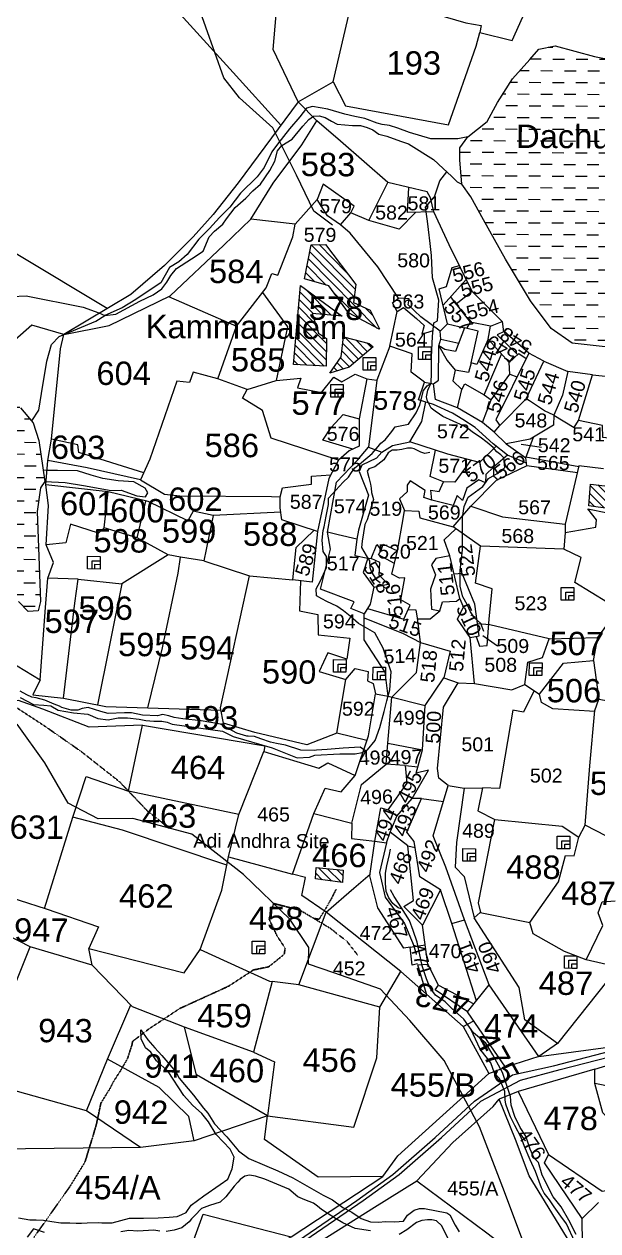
# Model space of a CAD drawing. Header units: inches. Extents: x 304037 to 460575, y 1453943 to 1639883.
# Drawn here: x 344183 to 345021, y 1589703 to 1591466 of the extents above; entities that cross this region are included whole.
import ezdxf

# ---------------------------------------------------------------- set-up
doc = ezdxf.new("R2010")
doc.units = ezdxf.units.IN
doc.header["$MEASUREMENT"] = 0
doc.linetypes.add('ACAD_ISO02W100', pattern=[15, 12, -3])
doc.linetypes.add('ACAD_ISO07W100', pattern=[3, 0, -3])
for name, color, linetype in [('CARTTRACK', 30, 'ACAD_ISO02W100'), ('NALA', 4, 'Continuous'), ('SQUAREWELL', 5, 'Continuous'), ('SURVEY_BND', 7, 'Continuous'), ('SURVEY_NO', 7, 'Continuous'), ('VILLAGE_AREA', 1, 'Continuous'), ('WATER_BODY', 4, 'Continuous')]:
    doc.layers.add(name, color=color, linetype=linetype)
doc.layers.add('FOOTPATH', color=150, linetype='ACAD_ISO07W100', lineweight=30)
doc.layers.add('ROAD', color=1, linetype='Continuous', lineweight=25)
doc.styles.get("Standard").update_dxf_attribs({"font": 'arial.ttf'})
doc.dimstyles.get("Standard").update_dxf_attribs({"dimtxt": 0.18, "dimasz": 0.18, "dimexe": 0.18, "dimexo": 0.0625, "dimgap": 0.09, "dimtad": 0, "dimtih": 1, "dimtoh": 1, "dimdec": 4, "dimzin": 0, "dimdsep": 46, "dimtxsty": 'Standard', "dimcen": 0.09, "dimadec": 0, "dimazin": 0, "dimtfac": 1, "dimtdec": 4, "dimtofl": 0, "dimtmove": 0, "dimatfit": 3, "dimfxl": 0, "dimtolj": 1, "dimtzin": 0, "dimarcsym": 0})
pattern_1 = [(0, (1710.635, -71.4958), (1.25, 1.25), [1.25, -1.25])]
pattern_2 = [(135, (1710.635, -71.4958), (-0.44194174, -0.44194174), [])]

# ---------------------------------------------------------------- blocks, each defined once
blk = doc.blocks.new('DACHURU')
at = {"layer": 'VILLAGE_AREA'}
h = blk.add_hatch(dxfattribs=at)
h.set_pattern_fill('ANSI31', color=256, scale=5, angle=90, style=0)
h.set_pattern_definition(pattern_2)
h.paths.add_polyline_path([(2139.5, 584.6), (2141.61, 581.75), (2144.92, 579.99), (2144.96, 580.03), (2143.93, 582.03), (2142.14, 582.84), (2142.38, 584.77), (2139.11, 589.03), (2137.6, 588.96), (2136.89, 585.34)])
h.paths.add_polyline_path([(2136.73, 580.29), (2143.83, 580.29), (2143.83, 584.12), (2136.73, 584.12)], flags=9)
h = blk.add_hatch(dxfattribs=at)
h.set_pattern_fill('ANSI31', color=256, scale=5, angle=90, style=0)
h.set_pattern_definition(pattern_2)
h.paths.add_polyline_path([(2139.25, 576.01), (2139.28, 578.96), (2138.44, 579.56), (2137.73, 581.64), (2140.94, 581.39), (2136.47, 584.63), (2135.76, 576.18)])
h.paths.add_polyline_path([(2140.87, 577.03), (2139.67, 575.27), (2141.72, 575.94), (2144.29, 578.12), (2143.86, 578.47), (2141.12, 579.17)])
h.paths.add_polyline_path([(2119.11, 577.29), (2141.49, 577.29), (2141.49, 582.32), (2119.11, 582.32)], flags=9)
h.paths.add_polyline_path([(2136.73, 580.28), (2143.54, 580.28), (2143.54, 584.1), (2136.73, 584.1)], flags=9)
h = blk.add_hatch(dxfattribs=at)
h.set_pattern_fill('ANSI31', color=256, scale=5, angle=90, style=0)
h.set_pattern_definition(pattern_2)
h.paths.add_polyline_path([(2180.59, 568.47), (2175.41, 568.96), (2174.33, 563.37), (2175.23, 562.53), (2179.61, 562.22), (2181.21, 565.87), (2179.86, 565.38)])
h.paths.add_polyline_path([(2172.5, 565.12), (2170.88, 565.12), (2170.74, 563.89), (2171.79, 564.16)])
h.paths.add_polyline_path([(2167.58, 563.58), (2167.43, 561.25), (2172.24, 560.6), (2172.29, 558.35), (2174.89, 555.14), (2174.06, 552.54), (2177.88, 552.07), (2176.42, 556.79), (2175.21, 557.16), (2175.16, 559.68), (2174.25, 560.04), (2174.34, 562.59), (2173.13, 562.95)])
h.paths.add_polyline_path([(2176.59, 559.15), (2176.42, 556.79), (2183.12, 555.83), (2183.31, 554.92), (2185.38, 554.66), (2184.66, 558.45), (2181.31, 558.41)])
h.paths.add_polyline_path([(2178.5, 553.83), (2179.08, 550.22), (2183.16, 549.94), (2183.01, 553.59)])
h.paths.add_polyline_path([(2189.13, 549.97), (2189.06, 553.39), (2184.26, 553.39), (2184.31, 549.9)])
h.paths.add_polyline_path([(2181.29, 555.37), (2180.12, 555.59), (2180.07, 553.75), (2181.44, 553.68)])
h.paths.add_polyline_path([(2179.64, 555.2), (2178.65, 555.28), (2178.63, 554.39), (2179.56, 554.38)])
h.paths.add_polyline_path([(2187.39, 555.36), (2187.43, 554.14), (2188.8, 554.03), (2188.71, 555.34)])
h.paths.add_polyline_path([(2189.81, 555.33), (2190.45, 555.34), (2193.83, 554.99), (2193.63, 559.48), (2192.46, 562.39), (2186.55, 562.96), (2185.97, 564.65), (2185.32, 565.18), (2185.22, 568.38), (2183.81, 568.78), (2183.14, 567.95), (2184.03, 566.26), (2184.14, 561.18), (2185.97, 556.73)])
h.paths.add_polyline_path([(2196.08, 555.46), (2195.67, 554.17), (2197.49, 553.74), (2197.6, 554.95)])
h.paths.add_polyline_path([(2197.6, 554.95), (2197.49, 553.74), (2199.12, 553.35), (2199.57, 554.29)], flags=16)
h.paths.add_polyline_path([(2195.14, 553.47), (2197.38, 552.76), (2197.41, 552.81), (2197.44, 553.17), (2194.96, 554.01), (2194.44, 553.18), (2194.85, 553.02)])
h.paths.add_polyline_path([(2195.14, 553.47), (2194.85, 553.02), (2197, 552.17), (2197.38, 552.76)])
h.paths.add_polyline_path([(2181.32, 556.46), (2185.41, 556.46), (2185.41, 558.74), (2181.32, 558.74)], flags=9)
h.paths.add_polyline_path([(2176.45, 559.39), (2188.17, 559.39), (2188.17, 561.7), (2176.45, 561.7)], flags=9)
h.paths.add_polyline_path([(2180.82, 565.76), (2184.91, 565.76), (2184.91, 568.04), (2180.82, 568.04)], flags=9)
h.paths.add_polyline_path([(2192.42, 559.43), (2196.5, 559.43), (2196.5, 561.71), (2192.42, 561.71)], flags=9)
h.paths.add_polyline_path([(2197.48, 555.04), (2203.29, 546.5), (2206.53, 548.71), (2200.72, 557.25)], flags=9)
h = blk.add_hatch(dxfattribs=at)
h.set_pattern_fill('ANSI31', color=256, scale=5, angle=90, style=0)
h.set_pattern_definition(pattern_2)
h.paths.add_polyline_path([(2141.36, 522.17), (2138.47, 522.45), (2138.4, 521.24), (2141.29, 520.87)])
at = {"layer": 'WATER_BODY'}
h = blk.add_hatch(dxfattribs=at)
h.set_pattern_fill('DASH', color=256, scale=10, style=0)
h.set_pattern_definition(pattern_1)
h.paths.add_polyline_path([(2161.08, 583.12), (2163.31, 580.18), (2165.56, 578.63), (2170.05, 578.13), (2176.77, 576.58), (2183.85, 575.69), (2187.95, 575.45), (2188.59, 575.83), (2188.77, 577.57), (2188.77, 578.87), (2189.16, 582.16), (2188.8, 585.69), (2187.92, 590.28), (2187.92, 592.01), (2187.77, 595.9), (2187.1, 602.39), (2186.64, 603.52), (2185.77, 605.24), (2184.29, 606.3), (2181.95, 606.71), (2178.15, 607.52), (2173.15, 608.36), (2169.79, 608.88), (2167.77, 609.27), (2163.58, 610.38), (2161.84, 610), (2160.85, 608.92), (2159.01, 606.82), (2157.45, 604.28), (2156.35, 602.26), (2154.28, 600.6), (2153.43, 599.44), (2153.43, 598.13), (2153.68, 595.55), (2154.64, 594.19), (2156.02, 591.75), (2158.36, 587.57)])
h.paths.add_polyline_path([(2158.79, 598.76), (2187.46, 598.76), (2187.46, 602.64), (2158.79, 602.64)], flags=24)
h = blk.add_hatch(dxfattribs=at)
h.set_pattern_fill('DASH', color=256, scale=10, style=0)
h.set_pattern_definition(pattern_1)
h.paths.add_polyline_path([(2098.47, 556.7), (2100.09, 554.92), (2101.83, 553.95), (2103.41, 553.41), (2105.22, 552.73), (2106.5, 550.71), (2107.54, 549.63), (2108.62, 549.73), (2108.87, 550.71), (2108.66, 555.53), (2108.44, 560.34), (2108.8, 562.85), (2109.27, 563.54), (2108.58, 567.93), (2107.99, 569.81), (2106.6, 571.41), (2104.64, 573.16), (2100.73, 573.18), (2095.16, 572.81), (2092.71, 572.77), (2089.33, 573.3), (2086.63, 574.61), (2084.43, 574.53), (2083.82, 573.69), (2082.25, 572.77), (2079.96, 571.2), (2076.92, 568.91), (2077.26, 567.63), (2078.6, 565.83), (2079.96, 564.25), (2081.72, 563.17), (2084.6, 562.47), (2087.37, 561.99), (2089.89, 561.37), (2092.15, 560.55), (2093.9, 559.68), (2095.99, 558.2)])
h.paths.add_polyline_path([(2082.75, 562.71), (2106.37, 562.71), (2106.37, 566.58), (2082.75, 566.58)], flags=25)
h.paths.add_polyline_path([(2085.79, 567.33), (2103.58, 567.33), (2103.58, 571.16), (2085.79, 571.16)], flags=24)
at = {"layer": 'CARTTRACK'}
for points in [[(2139.85, 591.08), (2137.87, 592.59), (2135.99, 596.42), (2133.43, 601.46), (2129.84, 604.65), (2128.15, 606.77), (2125.25, 614.87), (2122.24, 623), (2120.36, 631.69), (2119.56, 641.05), (2119.66, 649.42), (2121.49, 655.99), (2121.28, 661.57), (2121.28, 668.11), (2119.24, 674.55), (2119.21, 676.97), (2115.83, 678.65)], [(2057.98, 570.08), (2063.86, 569.49), (2070.43, 576.98), (2072.57, 579.29), (2073.81, 580.59), (2077.71, 581.69), (2081.24, 582.36), (2087.73, 582.67), (2096.15, 582.24), (2102.56, 583.15), (2107.15, 583.36), (2113.26, 582.2), (2114.95, 581.6), (2115.57, 581.31)], [(2160.77, 482.69), (2158.8, 487.92), (2156.09, 494.83), (2152.28, 501.9), (2148.59, 506.14), (2145.42, 509.48), (2140.44, 511.2), (2137.73, 512.12), (2137.73, 513.91), (2135.7, 516.92), (2130.72, 521.65), (2125.18, 525.94), (2118.84, 527.59), (2115.15, 527.53), (2111.95, 529.19), (2109.43, 533.49), (2106.42, 537.61)]]:
    blk.add_lwpolyline(points, dxfattribs=at)
at = {"layer": 'FOOTPATH', "ltscale": 0.0001}
for points in [[(2055.47, 458.58), (2057.36, 463.54), (2062.33, 469.76), (2067.26, 476.39), (2068.98, 478.72), (2072.77, 481.24), (2076.2, 483.45), (2079.72, 486), (2084.2, 489.9), (2087.64, 493.17), (2090.37, 496.18), (2091.36, 499.29), (2093.97, 503.39), (2096.1, 509.69), (2098.1, 518.21), (2100.44, 525.47), (2101.21, 530.41), (2103.73, 536.31), (2105.48, 539.93), (2109.44, 537.37), (2113.32, 534.69), (2117.41, 531.5), (2120.44, 528.37), (2122.73, 526.58)], [(2108.4, 482.6), (2112.32, 488.2), (2113.95, 490.88), (2114.31, 492.12), (2114.73, 493.48), (2115.15, 494.95), (2115.6, 497.15), (2116.56, 498.72), (2116.96, 499.5), (2117.67, 500.61), (2118.41, 501.9), (2118.87, 503.32), (2118.96, 503.77), (2120.68, 505.1), (2124, 507.32), (2129.19, 509.72), (2131.81, 511.46), (2133.47, 511.82), (2135.12, 513.16), (2135.21, 513.82), (2134.35, 515.09), (2133.47, 516.93), (2133.95, 518.58), (2133.95, 518.58), (2136.75, 517.89), (2138.27, 517.01), (2138.83, 516.93), (2138.83, 516.93), (2139.59, 518.17), (2140.15, 519.17), (2140.63, 520.13)], [(2142.95, 513.13), (2141.79, 514.61), (2140.71, 515.41), (2140.07, 515.93), (2138.27, 517.01)]]:
    blk.add_lwpolyline(points, dxfattribs=at)
at = {"layer": 'NALA'}
for points in [[(2154.28, 600.6), (2153.23, 600.37), (2151.61, 600.37), (2150.33, 600.37), (2148.05, 601.02), (2146.78, 601.49), (2145.91, 601.76), (2145.11, 601.86), (2144.6, 602.01), (2143.25, 602.49), (2142.2, 602.73), (2141.11, 602.96), (2139.31, 603.48), (2137.67, 603.75), (2137.03, 603.58), (2136.31, 602.63), (2135.22, 601.36), (2133.95, 599.73), (2133.33, 598.88), (2132.53, 597.22), (2131.77, 596.2), (2130, 594.44), (2128.88, 592.97), (2127.77, 591.83), (2126.72, 590.65), (2125.59, 589.53), (2124.34, 587.86), (2123.45, 587.09), (2122.48, 586.47), (2121.56, 584.83), (2120.29, 583.99), (2118.9, 583.05), (2117.41, 582.13), (2115.57, 581.31)], [(2107.82, 570.02), (2108.57, 571.16), (2108.85, 572.94), (2109.42, 576.4), (2109.88, 578.18), (2110.71, 579.03), (2114.62, 580.7), (2115.57, 581.31), (2116.76, 581.46), (2119.3, 582.85), (2120.73, 583.53), (2121.65, 584.19), (2122.17, 584.89), (2122.62, 585.63), (2123.23, 586.39), (2124.8, 587.42), (2126.07, 588.23), (2126.7, 589.76), (2127.25, 590.39), (2128.14, 591.15), (2128.52, 591.71), (2129.45, 592.94), (2130.57, 593.92), (2131.33, 594.73), (2132.14, 595.42), (2133.13, 596.9), (2133.66, 597.91), (2133.95, 598.99), (2134.42, 599.57), (2135.52, 600.26), (2136.62, 601.65), (2137.27, 602.38), (2137.78, 602.71), (2138.37, 602.78), (2139.01, 602.59), (2139.69, 602.19), (2140.32, 601.89), (2141.93, 601.74), (2142.8, 601.74), (2143.52, 601.55), (2144.11, 601.29), (2144.77, 600.85), (2145.64, 600.64), (2147.1, 600.11), (2147.94, 599.81), (2150.62, 598.15), (2151.67, 597.22), (2152.57, 596.39), (2153.16, 595.8), (2153.68, 595.55)], [(2106.75, 540.43), (2108.16, 539.71), (2109.29, 539.63), (2110.03, 539.56), (2110.8, 539.11), (2112.47, 538.83), (2113.99, 538.72), (2115.06, 538.23), (2116.15, 538.1), (2117.24, 538.32), (2118.22, 538.32), (2119.46, 538.19), (2120.18, 538.06), (2121.03, 538), (2121.9, 538), (2122.48, 537.89), (2122.99, 537.69), (2128.39, 536.95), (2129.53, 536.39), (2133.71, 535.21), (2136.39, 534.15), (2137.72, 534.23), (2138.29, 534.45), (2140.95, 534.6), (2142.58, 534.61), (2143.32, 534.78), (2143.91, 535.06), (2144.73, 536.04), (2145.21, 537.45), (2145.67, 539.15), (2145.95, 540.29), (2146.27, 541.49), (2146.39, 543.4), (2146.14, 544.15), (2145.51, 545.94), (2144.61, 547.54), (2142.88, 548.56), (2141.99, 549.33), (2141.26, 549.89), (2140.53, 550.39), (2139.46, 550.89), (2138.93, 551.15), (2138.37, 551.48), (2138.33, 552.22), (2138.73, 553.01), (2139.4, 554.52), (2139.4, 555.68), (2139.06, 556.21), (2138.93, 557.44), (2139.03, 558.47), (2139.16, 558.87), (2139.36, 560), (2139.6, 561.26), (2139.6, 561.92), (2141.16, 563.63), (2141.72, 564.16), (2142.02, 564.66), (2142.39, 565.16), (2143.09, 565.75), (2144.22, 566.72), (2144.88, 567.48), (2145.15, 567.81), (2145.61, 568.18), (2146.31, 569.07), (2146.67, 569.57), (2148.1, 569.88), (2148.93, 571.08), (2149.3, 571.94), (2149.67, 573.47), (2150.06, 573.97), (2150.5, 574.28), (2150.53, 575.37), (2150.53, 577.06), (2150.63, 579.25), (2150.76, 580.71), (2151.13, 580.93), (2151.26, 583.15), (2150.6, 585.51), (2150.47, 587.9), (2150.33, 589.19), (2150.13, 590.69), (2150.03, 591.56), (2149.8, 593.05), (2150.77, 594.18), (2151.3, 595.9), (2152.07, 596.86)], [(2156.26, 547.75), (2155.94, 548.62), (2155.27, 549.23), (2154.83, 549.87), (2154.46, 550.62), (2154.02, 551.47), (2153.7, 552.57), (2153.7, 554.26), (2153.93, 556.48), (2153.93, 557.67), (2153.93, 559.07), (2153.93, 559.94), (2154.11, 561.1), (2154.31, 561.62), (2154.51, 562.09), (2156.09, 563.25), (2156.7, 564.11), (2158.12, 564.95), (2158.41, 565.3), (2158.3, 566.31), (2157.98, 566.66), (2157.57, 566.98), (2157.16, 567.42), (2156.52, 567.94), (2155.77, 568.52), (2155.04, 568.99), (2154.46, 569.45), (2153.99, 569.74), (2151.78, 570.7), (2151.4, 570.96), (2150.94, 571.28), (2150.5, 571.6), (2150.5, 571.6), (2150.07, 572.44), (2150.01, 572.81), (2150.16, 573.5), (2150.3, 573.85), (2150.5, 574.28)], [(2150.41, 566.85), (2149.88, 566.76), (2149.43, 566.87), (2149.08, 567.07), (2148.72, 567.23), (2148.45, 567.31), (2148.01, 567.31), (2147.42, 567.16), (2146.92, 567.07), (2146.36, 567.07), (2145.95, 566.79), (2145.48, 566.03), (2144.52, 565.3), (2143.88, 565.06), (2143.72, 564.84), (2143.9, 564.16), (2144.06, 563.45), (2144.16, 563.02), (2144.17, 562.54), (2144.39, 561.79), (2143.74, 559.64), (2143.48, 559.12), (2143.21, 557.33), (2143.16, 556.67), (2143.64, 555.83), (2144, 555.25), (2144.06, 554.52), (2144.24, 554.02), (2144.75, 553.25), (2145.15, 552.95)], [(2109.27, 563.54), (2111.43, 563.46), (2113.4, 563.12), (2116.34, 562.62), (2117.44, 562.64), (2119.09, 562.06), (2120.01, 561.96), (2120.27, 562.38), (2119.99, 562.88), (2118.77, 563.54), (2117.11, 563.65), (2115.46, 563.89), (2114.22, 564.23), (2112.73, 564.69), (2110.59, 564.71), (2109.54, 564.71), (2109.08, 564.76)], [(2143.7, 534.96), (2143.1, 535.35), (2141.3, 535.2), (2139.59, 535.05), (2138.44, 534.99), (2138.21, 534.96), (2136.79, 534.98), (2135.15, 535.52), (2134.18, 535.68), (2133.53, 535.83), (2132.51, 536.17), (2131.83, 536.4), (2131.15, 536.46), (2131.01, 536.46), (2129.91, 536.77), (2129.06, 537.23), (2128.17, 537.72), (2126.11, 538.04), (2124.16, 538.25), (2123.21, 538.4), (2122.66, 538.57), (2121.97, 538.71), (2121.42, 538.57), (2119.83, 538.63), (2118.65, 538.87), (2118.04, 538.87), (2117.89, 538.87), (2116.17, 538.77), (2115.36, 538.99), (2114.68, 539.22), (2114.03, 539.41), (2113.37, 539.32), (2112.91, 539.14), (2112.2, 539.14), (2111.22, 539.42), (2110.94, 539.56), (2110.37, 539.75), (2109.38, 540.16), (2108.47, 540.43), (2107.98, 540.5), (2107.47, 540.72), (2106.74, 541.14)], [(2106.87, 484.86), (2108.07, 484.64), (2108.76, 484.64), (2109.54, 484.6), (2110.42, 484.49), (2111.39, 484.35), (2112.35, 484.33), (2113.03, 484.33), (2113.58, 484.33), (2114.21, 484.36), (2115.41, 484.38), (2115.77, 484.38), (2116.38, 484.38), (2116.87, 484.38), (2118.72, 484.89), (2120.23, 484.89), (2121.78, 484.93), (2122.97, 485), (2123.81, 485.09), (2124.32, 485.29), (2124.79, 485.51), (2125.32, 486.29), (2126.66, 487.29), (2128.41, 488.52), (2129.21, 489.09), (2129.66, 490.21), (2129.89, 491.45), (2129.46, 492.29), (2127.95, 493.86), (2127.13, 495.2), (2126.39, 496.1), (2125.39, 496.97), (2124.47, 498), (2122.78, 500.57), (2121.53, 501.69), (2120.9, 502.61), (2120.35, 503.09), (2119.88, 504.04), (2119.82, 504.99), (2120.6, 503.93), (2121.35, 503.08), (2122.08, 502.29), (2123.58, 500.55), (2123.97, 499.87), (2125.49, 498.06), (2126.57, 496.69), (2127.05, 496.13), (2127.74, 495), (2129.09, 493.64), (2130.33, 492.12), (2131.44, 491.31), (2133.11, 490.6), (2134.56, 490.01), (2136.15, 489.28), (2139.42, 487.44), (2140.42, 486.96), (2141.53, 486.14), (2142.5, 485.66), (2143.5, 484.97), (2144.48, 484.63), (2145.39, 484.6), (2146.07, 484.65), (2147.09, 484.63), (2148.01, 484.7), (2148.44, 485.35), (2149.14, 485.89), (2149.71, 486.06), (2150.27, 486.06), (2152.64, 485.62), (2152.95, 485.42), (2153.55, 484.32), (2153.96, 483.6)], [(2166.34, 482.6), (2165.45, 484.51), (2164.85, 485.35), (2164.12, 486.33), (2163.61, 487.07), (2163.04, 487.79), (2162.74, 488.35), (2162.1, 490.11), (2161.51, 491.33), (2160.92, 492.76), (2160.55, 493.71), (2159.87, 495.01), (2159.41, 495.92), (2159.12, 496.65), (2158.89, 497.28), (2158.82, 497.72), (2158.79, 498.61), (2158.2, 500.01), (2157.66, 500.59), (2157.28, 501.68), (2156.11, 503.14), (2155.1, 505.28)], [(2147.74, 518.03), (2147.27, 518.19), (2146.68, 518.66), (2146.28, 519.24), (2145.98, 519.93), (2145.9, 520.81), (2145.9, 521.87), (2146.05, 522.66), (2146.31, 523.88), (2146.41, 524.45)], [(2166.48, 483.38), (2165.7, 484.93), (2164.88, 486.34), (2164.01, 487.39), (2162.83, 489.69), (2162.43, 491.06), (2161.96, 491.53), (2161.5, 492.49), (2161.06, 493.85), (2160.43, 494.79), (2159.86, 495.95), (2159.46, 497.18), (2159.4, 498.08), (2158.53, 500.66), (2157.47, 502.52), (2156.73, 503.79), (2155.4, 504.86), (2154.37, 506.33), (2153.03, 507.49), (2152.33, 508.16), (2151.3, 508.89), (2150.73, 509.66), (2150.33, 510.62), (2149.87, 511.99), (2149.33, 514.53), (2148.9, 515.77), (2148.5, 516.83), (2147.63, 518.2), (2146.83, 519.39), (2146.43, 520.11)], [(2152.76, 482.91), (2152.12, 484.25), (2151.53, 484.78), (2151.03, 484.86), (2150.59, 484.86), (2149.97, 484.81), (2149.39, 484.58), (2148.39, 483.8), (2147.57, 483.27)], [(2144.49, 483.66), (2142.86, 483.91), (2141.55, 484.5), (2140.74, 484.97), (2139.85, 485.51), (2139.26, 485.93), (2138.8, 486.28), (2138.4, 486.6), (2137.46, 486.93), (2136.7, 487.24), (2135.73, 488.07), (2133.16, 489.11), (2132.16, 489.45), (2131.54, 489.55), (2131.04, 489.44), (2130.54, 489.08), (2130.29, 488.77), (2129.88, 488.35), (2129.02, 487.2), (2128.41, 486.65), (2127.27, 486.29), (2126.42, 485.96), (2125.71, 485.19), (2125.37, 484.84), (2125.09, 484.51), (2124.32, 483.86), (2123.5, 483.63), (2122.65, 483.47)], [(2121.97, 483.52), (2121.34, 483.61), (2119.63, 483.51), (2118.67, 483.56), (2117.81, 483.42)], [(2109.63, 483.3), (2108.47, 483.68), (2107.8, 482.79)]]:
    blk.add_lwpolyline(points, dxfattribs=at)
at = {"layer": 'ROAD'}
for points in [[(2136.22, 482.18), (2143.01, 486.9), (2146.86, 489.69), (2151.36, 493.66), (2155.53, 497.58), (2159.58, 500.42), (2163.97, 501.38), (2171.89, 503.49)], [(2136.9, 482.18), (2143.69, 486.9), (2147.54, 489.69), (2152.04, 493.66), (2156.21, 497.58), (2160.44, 499.83), (2164.68, 501), (2172.58, 503.09)]]:
    blk.add_lwpolyline(points, dxfattribs=at)
at = {"layer": 'SQUAREWELL'}
for points in [[(2149.12, 578.14), (2150.47, 578.14), (2150.47, 576.8), (2149.12, 576.8)], [(2149.61, 577.66), (2150.47, 577.66), (2150.47, 576.8), (2149.61, 576.8)], [(2143.22, 576.98), (2144.57, 576.98), (2144.57, 575.63), (2143.22, 575.63)], [(2143.72, 576.5), (2144.57, 576.5), (2144.57, 575.63), (2143.72, 575.63)], [(2149.92, 577.3), (2150.47, 577.3), (2150.47, 576.8), (2149.92, 576.8)], [(2144.03, 576.13), (2144.57, 576.13), (2144.57, 575.63), (2144.03, 575.63)], [(2139.77, 574.06), (2141.11, 574.06), (2141.11, 572.71), (2139.77, 572.71)], [(2140.26, 573.58), (2141.11, 573.58), (2141.11, 572.71), (2140.26, 572.71)], [(2140.57, 573.21), (2141.11, 573.21), (2141.11, 572.71), (2140.57, 572.71)], [(2113.86, 555.57), (2115.21, 555.57), (2115.21, 554.22), (2113.86, 554.22)], [(2114.35, 555.09), (2115.21, 555.09), (2115.21, 554.22), (2114.35, 554.22)], [(2114.66, 554.72), (2115.21, 554.72), (2115.21, 554.22), (2114.66, 554.22)], [(2164.53, 552.5), (2165.88, 552.5), (2165.88, 551.15), (2164.53, 551.15)], [(2165.02, 552.02), (2165.88, 552.02), (2165.88, 551.15), (2165.02, 551.15)], [(2165.33, 551.65), (2165.88, 551.65), (2165.88, 551.15), (2165.33, 551.15)], [(2140.21, 544.67), (2141.56, 544.67), (2141.56, 543.33), (2140.21, 543.33)], [(2140.71, 544.19), (2141.56, 544.19), (2141.56, 543.33), (2140.71, 543.33)], [(2161.16, 544.43), (2162.51, 544.43), (2162.51, 543.08), (2161.16, 543.08)], [(2141.02, 543.83), (2141.56, 543.83), (2141.56, 543.33), (2141.02, 543.33)], [(2144.45, 543.9), (2145.79, 543.9), (2145.79, 542.55), (2144.45, 542.55)], [(2144.94, 543.42), (2145.79, 543.42), (2145.79, 542.55), (2144.94, 542.55)], [(2145.25, 543.05), (2145.79, 543.05), (2145.79, 542.55), (2145.25, 542.55)], [(2161.65, 543.95), (2162.51, 543.95), (2162.51, 543.08), (2161.65, 543.08)], [(2161.96, 543.59), (2162.51, 543.59), (2162.51, 543.08), (2161.96, 543.08)], [(2164.24, 525.93), (2165.58, 525.93), (2165.58, 524.59), (2164.24, 524.59)], [(2164.73, 525.45), (2165.58, 525.45), (2165.58, 524.59), (2164.73, 524.59)], [(2165.04, 525.09), (2165.58, 525.09), (2165.58, 524.59), (2165.04, 524.59)], [(2154.15, 524.55), (2155.5, 524.55), (2155.5, 523.21), (2154.15, 523.21)], [(2154.64, 524.07), (2155.5, 524.07), (2155.5, 523.21), (2154.64, 523.21)], [(2154.95, 523.71), (2155.5, 523.71), (2155.5, 523.21), (2154.95, 523.21)], [(2131.69, 514.54), (2133.03, 514.54), (2133.03, 513.19), (2131.69, 513.19)], [(2132.18, 514.06), (2133.03, 514.06), (2133.03, 513.19), (2132.18, 513.19)], [(2132.49, 513.69), (2133.03, 513.69), (2133.03, 513.19), (2132.49, 513.19)], [(2165.07, 513.17), (2166.41, 513.17), (2166.41, 511.82), (2165.07, 511.82)], [(2165.56, 512.69), (2166.41, 512.69), (2166.41, 511.82), (2165.56, 511.82)], [(2165.87, 512.32), (2166.41, 512.32), (2166.41, 511.82), (2165.87, 511.82)]]:
    blk.add_lwpolyline(points, close=True, dxfattribs=at)
at = {"layer": 'SURVEY_BND'}
for points in [[(2115.83, 582.05), (2106.24, 587.74), (2098.73, 592.42), (2092.75, 597.08), (2086.85, 597.76), (2084.99, 600.69), (2082.89, 614.15), (2081.96, 619.5), (2082.3, 629.46), (2080.79, 638.02), (2080.39, 651.11), (2092.91, 644.66), (2099.99, 640.27), (2104.34, 636.7), (2109.82, 628.65), (2119.9, 617.44), (2129.15, 607.35), (2134.27, 601.74)], [(2136.11, 604.26), (2133.43, 609.83), (2134.34, 621.1), (2138.74, 645.69), (2147.22, 641.15), (2144.89, 624.83)], [(2158.97, 610.94), (2163.15, 620.38), (2156.59, 622.49), (2155.85, 621.21), (2144.89, 624.83), (2142.09, 616.21)], [(2139.85, 606.4), (2142.09, 616.21), (2153.99, 612.79), (2155.64, 612.51), (2155.51, 611.76)], [(2154.83, 584.07), (2152.36, 589.06), (2150.69, 592.56), (2150.31, 594.08), (2149.98, 594.71), (2145.75, 595.67), (2140.67, 600.06), (2138.12, 602.22), (2136.11, 604.26), (2139.85, 606.4), (2141.2, 603.85), (2152.21, 601.87), (2155.12, 610.3), (2155.51, 611.76), (2158.97, 610.94)], [(2136.11, 604.26), (2129.75, 595.56), (2127.09, 592.18), (2124.96, 589.75), (2121.92, 586.69), (2118.33, 583.57), (2111.21, 579.24), (2116.06, 580.23), (2122.55, 583.46), (2128.27, 588.88), (2131.12, 591.67)], [(2143.74, 591.61), (2141.8, 592.42), (2142.16, 593.15), (2138.85, 595.47), (2138.21, 593.82), (2135.88, 591.19), (2131.12, 591.67), (2133.5, 595.53), (2136.53, 599.66), (2138.12, 602.22)], [(2148.73, 592.5), (2146.99, 590.69), (2143.74, 591.61), (2145.75, 595.67)], [(2150.69, 592.56), (2147.89, 592.48), (2147.99, 595.16)], [(2140.71, 591.13), (2139.33, 592.09), (2138.21, 593.82)], [(2151.42, 579.84), (2149.36, 581.35), (2148.01, 582.61), (2148.09, 583.27), (2146.97, 583.33), (2144.75, 586.65), (2141.75, 590.24), (2140.71, 591.13), (2141.8, 592.42)], [(2122.37, 583.37), (2129.66, 580.26), (2132.81, 584.34), (2133.41, 585.89), (2134.04, 585.72), (2135.64, 589.81), (2135.88, 591.19)], [(2152.22, 580.63), (2151.29, 584.36), (2152.09, 584.61), (2152.69, 586.64), (2153.45, 586.87)], [(2151.74, 582.59), (2154.19, 585.37)], [(2111.21, 579.24), (2107.77, 580.23), (2105.09, 577.84), (2095.59, 579.51), (2093.36, 573.99), (2086.79, 575.14), (2084.32, 584.51), (2078.59, 577.69)], [(2132.43, 583.84), (2135.11, 580.21), (2133.92, 574.45), (2136.57, 574.72), (2136.21, 573.69), (2138.77, 573.2), (2140.08, 574.85), (2140.96, 574.36), (2142.36, 575.18), (2143.61, 574.69), (2144.68, 574.57)], [(2146.81, 581.89), (2146.31, 582.84), (2146.97, 583.33)], [(2153.12, 582.73), (2152.55, 583.51)], [(2158.04, 580.91), (2154.83, 584.07), (2153.12, 582.73), (2154.63, 580.82)], [(2149.78, 574.38), (2148.34, 575.44), (2148.45, 577.39), (2146.06, 578.19), (2146.81, 581.89), (2147.49, 582.33), (2148.89, 581.18), (2149.71, 580.42), (2149.48, 579.48), (2150.69, 579.88)], [(2130.82, 573.49), (2127.7, 574.59), (2129.66, 580.26)], [(2151.5, 578.96), (2151.42, 579.84), (2152.22, 580.63), (2154.03, 580.18)], [(2156.58, 579.01), (2156.81, 580.38), (2154.63, 580.82), (2154.26, 580.13)], [(2156.81, 580.38), (2158.04, 580.91), (2158.19, 579.8)], [(2119.82, 564.53), (2112.89, 566.64), (2112.77, 567.49), (2109.96, 568.08), (2110.84, 577.72), (2111.21, 579.24)], [(2154.78, 576.46), (2155.5, 579.84), (2154.03, 580.18), (2153.09, 577.65), (2151.95, 577.87), (2151.3, 578.24)], [(2151.3, 578.24), (2151.5, 578.96), (2153.43, 578.57)], [(2158.82, 576.5), (2156.58, 579.01), (2155.38, 576.29), (2154.78, 576.46), (2154.48, 575.44), (2153.05, 575.65), (2152.8, 574.54), (2153.8, 573.62), (2154.1, 574.22), (2156.19, 573.06), (2156.92, 572.51)], [(2160.91, 577.52), (2158.27, 579.84), (2157.52, 579.46), (2159.72, 577.37)], [(2146.06, 578.19), (2144.68, 574.57), (2143.85, 567.38), (2145.28, 566.85), (2146.42, 567.6), (2148.26, 568)], [(2153.33, 571.65), (2150.96, 572.52), (2150.75, 574.21), (2151.27, 574.59), (2151.3, 578.24), (2152.21, 576.68), (2153.05, 575.65)], [(2156.19, 573.06), (2158, 577.42)], [(2162.52, 576.67), (2160.91, 577.52), (2157.44, 570.39), (2157.87, 569.79), (2160.65, 572.63)], [(2158.9, 575.26), (2158.82, 576.5), (2159.84, 577.49), (2160.63, 576.95)], [(2163.65, 570.9), (2162.65, 571.37), (2161.01, 572.42), (2160.65, 572.63), (2162.52, 576.67), (2165.12, 575.58)], [(2127.7, 574.59), (2125.06, 575.31), (2124.68, 574.21), (2123.31, 574.32), (2120.47, 565.98), (2119.47, 563.76), (2122.04, 562.26), (2123.69, 562.09), (2133.48, 562.05), (2134.44, 562.02), (2134.68, 563.01), (2137.76, 563.42), (2137.76, 564.27), (2139.81, 564.42)], [(2157.27, 569.08), (2156.01, 570.08), (2156.92, 572.51), (2158.9, 575.26), (2159.67, 574.98)], [(2167.75, 575.23), (2165.12, 575.58), (2164.56, 573.05), (2163.65, 570.9), (2165.8, 569.62), (2166.29, 570.36)], [(2178.63, 569.79), (2174.72, 570.06), (2174.26, 568.6), (2173.54, 568.66), (2173.35, 569.54), (2169.87, 568.45), (2168.87, 568.54), (2168.84, 569.84), (2166.29, 570.36), (2167.75, 575.23), (2170.81, 574.93), (2175.17, 575.15)], [(2140.63, 565.98), (2133.42, 568.29), (2132.5, 571.26), (2130.34, 572.56), (2130.82, 573.49), (2133.92, 574.45)], [(2143.61, 574.69), (2142.83, 570.43), (2142.83, 567.48), (2141.78, 566.99), (2140.63, 565.98), (2139.6, 564.01), (2138.44, 558.35), (2137.9, 552.93)], [(2158.69, 566.6), (2157.17, 567.8), (2155.22, 569.56), (2153.92, 570.39), (2152.81, 571.07), (2150.78, 572), (2149.14, 572.49), (2149.78, 574.38), (2150.75, 574.21)], [(2156.01, 570.08), (2153.33, 571.65), (2153.8, 573.62)], [(2157.47, 567.56), (2155.72, 565.82), (2152.33, 566.67), (2148.26, 568), (2149.53, 570.16), (2149.93, 572.25)], [(2142.16, 567.17), (2138.97, 568.12), (2139.82, 569.48), (2141.12, 570.85), (2142.83, 570.43)], [(2163.65, 570.9), (2163.59, 569.84), (2161.12, 568.33), (2158.57, 567.84), (2157.27, 569.08), (2157.87, 569.79)], [(2119.47, 563.76), (2113.78, 565.01), (2109.55, 565.77), (2109.96, 568.08)], [(2136.65, 553.08), (2136.56, 549.86), (2138.52, 549.49), (2138.55, 547.3), (2141.94, 546.99), (2141.63, 544.74), (2139.61, 545.39), (2138.69, 543.38), (2141.53, 542.56), (2142.53, 543.72), (2143.93, 543.41), (2143.86, 542.42), (2144.48, 542.15), (2144.72, 541.05), (2146.08, 540.79), (2145.74, 543.37), (2143.5, 546.82), (2143.47, 549.59), (2142.05, 550.16), (2142.38, 550.86), (2138.77, 552.2), (2139.85, 556.47), (2139.52, 558.27), (2140.45, 563.64), (2142.67, 566), (2143.85, 567.38)], [(2158.57, 567.84), (2160.65, 566.34), (2161.48, 568.55)], [(2168.99, 565.2), (2166.35, 565.51), (2164.92, 559.26), (2164.92, 558.38), (2168.17, 558.96), (2168.26, 559.75), (2167.32, 560.93), (2171.53, 560.08)], [(2145.28, 566.85), (2144.71, 566.21), (2143.12, 565.47), (2142.87, 564.77), (2143.88, 562.27), (2142.82, 558.51), (2142.64, 557.54), (2140.63, 557.99), (2139.52, 558.27)], [(2154.79, 566.05), (2153.1, 563.7), (2151.86, 563.74), (2150.44, 564.28), (2150.99, 567.11)], [(2160.74, 565.76), (2158.69, 566.6), (2157.22, 565.31), (2157.22, 564.41), (2157.71, 563.98)], [(2166.18, 564.77), (2160.78, 565.49), (2160.65, 566.34)], [(2160.68, 566.43), (2166.34, 565.45)], [(2127.28, 559.99), (2125.14, 560.44), (2124.55, 559.41), (2120.31, 561.45), (2116.05, 562.47), (2109.36, 563.18), (2109.55, 565.77)], [(2157.22, 565.31), (2156.41, 564.55), (2156.38, 563.66), (2155.65, 563.97), (2154.39, 563.06), (2153.91, 561.75), (2153.34, 562.29), (2152.92, 561.21), (2150.65, 561.75), (2150.51, 562.84), (2151.43, 562.69), (2151.86, 563.74)], [(2160.78, 565.49), (2157.51, 563.89), (2154.81, 561.13), (2158.21, 560.02), (2164.92, 559.26)], [(2150.65, 561.75), (2149.8, 562.03), (2149.92, 562.78), (2148.3, 563.8), (2148, 563.37), (2147.98, 562.63), (2147.18, 561.89), (2147.72, 560.66), (2149.24, 560.58), (2149.36, 559.88), (2152.93, 558.94)], [(2115.63, 558.64), (2115.04, 558.04), (2112.02, 559.01), (2111.54, 557.01), (2109.42, 556.78), (2109.67, 560.98), (2109.36, 563.18)], [(2119.15, 557.58), (2115.63, 558.64), (2116.05, 562.47)], [(2126.29, 555.17), (2123.79, 555.53), (2122.49, 555.76), (2119.15, 557.58), (2120.05, 561.51)], [(2138.44, 558.35), (2134.61, 559.58), (2134.44, 560.85), (2134.44, 562.02)], [(2164.92, 558.38), (2164.78, 556.62), (2155.87, 556.86), (2152.93, 558.94), (2154.81, 561.13)], [(2134.5, 560.41), (2127.28, 559.99), (2126.29, 555.17), (2131.19, 553.56), (2135.81, 553.19), (2136.15, 556.64), (2138.05, 558.47)], [(2144.5, 552.42), (2146.02, 552.77), (2145.04, 553.73), (2145.11, 555.09), (2144.18, 555.48), (2144.77, 557.01), (2145.24, 556.4), (2145.46, 557.02), (2147.01, 556.32), (2147.57, 559.74), (2147.72, 560.66)], [(2149.2, 549.06), (2150.54, 549.08), (2151.54, 549.94), (2151.83, 550.91), (2153.32, 550.99), (2153.69, 551.27), (2152.6, 555.82), (2151.99, 557.54), (2153.21, 558.73)], [(2142.64, 557.54), (2142.44, 555.82), (2143.84, 555.52), (2143.35, 554), (2144.5, 552.42), (2144.11, 550.61), (2143.47, 549.59)], [(2112.86, 553.14), (2109.64, 553.21), (2110.22, 554.89), (2109.42, 556.78)], [(2122.49, 555.76), (2117.54, 552.65), (2115.01, 539.71)], [(2143.82, 550.15), (2147.72, 549.03), (2148.38, 550.55), (2147.39, 551.11), (2147.78, 553.45), (2147.21, 553.41), (2146.4, 553.84), (2147.01, 556.32)], [(2146.68, 554.98), (2144.97, 555.89), (2145.24, 556.4)], [(2152.6, 555.82), (2151.11, 555.53), (2150.64, 554.84), (2151.07, 553.8), (2150.54, 552.24), (2150.68, 550.13), (2151.54, 549.94)], [(2155.46, 547.23), (2155.8, 546.19), (2156.62, 546.25), (2156.84, 549.07), (2157.14, 552.32), (2155.34, 552.92), (2155.87, 556.86)], [(2163.25, 547.02), (2168.45, 547.19), (2169.41, 548.52), (2169.48, 550.93), (2165.97, 553.05), (2166.63, 555.73), (2164.78, 556.62)], [(2120.39, 539.41), (2121.93, 545.82), (2123.58, 553.82), (2123.79, 555.53)], [(2143.84, 555.52), (2144.18, 555.48)], [(2108.87, 542.35), (2109.4, 550.07), (2109.64, 553.21)], [(2111.37, 540.41), (2112.54, 550.57), (2112.86, 553.14), (2117.54, 552.65)], [(2140.63, 536.83), (2137.42, 535.55), (2131.86, 536.83), (2128.51, 537.83), (2128.18, 539.47), (2131.19, 553.56)], [(2137.9, 552.93), (2135.81, 553.19)], [(2154.8, 547.11), (2155.76, 547.28), (2155.29, 550.68), (2153.92, 553.94), (2153.07, 553.87)], [(2149.49, 546.55), (2152.67, 545.64), (2152.01, 542.8), (2153.55, 542.27), (2155.29, 542.19), (2154.8, 547.11), (2153.46, 549.08), (2154.08, 550.39), (2153.69, 551.27)], [(2143.48, 549.16), (2147.65, 547.49), (2149.49, 546.55), (2149.19, 549.18), (2149.02, 550), (2148.15, 550.03)], [(2155.29, 542.19), (2159.29, 541.56), (2160.68, 542.11), (2160.98, 544.52), (2162.55, 545.01), (2163.25, 547.02), (2156.92, 548.46), (2155.58, 548.57)], [(2160.68, 542.11), (2162.26, 541.11), (2164.82, 544.43), (2168, 544.71), (2168.45, 547.19)], [(2146.49, 540.69), (2149.09, 543.34), (2149.49, 546.55)], [(2119.83, 537.55), (2114.15, 537.3), (2109.17, 539.2), (2106.57, 540.13), (2104.84, 540.09), (2104.76, 544.82), (2108.87, 542.35), (2108.1, 540.73), (2111.37, 540.41), (2115.89, 539.54), (2128.24, 539.19)], [(2168, 544.71), (2168.62, 540.61), (2171.26, 540.16), (2172.91, 539.06), (2178.09, 538.05)], [(2143.84, 536.05), (2140.63, 536.83), (2141.53, 542.56)], [(2146.08, 540.79), (2150.05, 539.83), (2152.01, 542.8)], [(2152.56, 531.27), (2151.55, 532.05), (2151.39, 533.08), (2152, 539.65), (2153.55, 542.27)], [(2138.19, 528.23), (2139.41, 530.94), (2141.12, 530.55), (2142.6, 532.29), (2144.01, 536.56), (2144.72, 541.05)], [(2146.08, 535.79), (2146.49, 540.69)], [(2161.67, 541.48), (2160.54, 539.15), (2159.43, 539.38), (2158.03, 530.98), (2156.22, 531.07), (2155.74, 528.59), (2157.55, 527.67), (2164.74, 527.01), (2166.55, 525.84), (2167.23, 527.14)], [(2168.19, 539.27), (2163.68, 539.53), (2162.49, 540.19), (2162.26, 541.11)], [(2172.79, 539.14), (2171.86, 535.91), (2173.9, 535.31), (2174.13, 533.49), (2173.74, 527.78), (2172.08, 525.3), (2172.52, 523.88), (2171.86, 523.39), (2170.04, 523.99), (2169.51, 525.96), (2167.23, 527.14), (2167.69, 533.48), (2168.2, 539.39), (2168.62, 540.61)], [(2149.7, 529.87), (2148.72, 529.88), (2150.43, 532.91), (2149.11, 532.6), (2149.78, 535.07), (2150.05, 539.83)], [(2130.19, 528.07), (2118.37, 530.5), (2119.83, 537.55), (2132.92, 535.43), (2132.81, 534.83)], [(2147.85, 533.39), (2145.92, 533.52), (2146.08, 535.79), (2149.78, 535.07)], [(2129.11, 523.54), (2130.19, 528.07), (2132.81, 534.83), (2138.72, 533.06), (2139.68, 533.63), (2142.6, 532.29)], [(2142.28, 527.22), (2143.28, 531.33), (2145.92, 533.52)], [(2147.07, 527.97), (2146.13, 528.64), (2148.16, 531.53), (2147.99, 533.39), (2149.29, 533.27)], [(2128.92, 522.65), (2117.76, 526.33), (2112.45, 527.7), (2113.85, 532.03), (2118.37, 530.5)], [(2162.39, 502.4), (2157.05, 510.02), (2154.36, 516.93), (2152.33, 522.55), (2150.96, 525.91), (2152.56, 531.27), (2154.25, 531.02), (2153.47, 525.2), (2153.34, 522.55), (2154.3, 521.57), (2155.4, 517.16)], [(2154.25, 531.02), (2156.22, 531.07)], [(2144.74, 525.3), (2145.35, 528.88), (2146.13, 528.64)], [(2148.26, 524.83), (2146.37, 526.25), (2147.07, 527.97), (2148.72, 529.88)], [(2153, 516.55), (2151.77, 520.15), (2149.56, 521.51), (2148.95, 525.3), (2148.14, 526.28), (2149.7, 529.87), (2152.05, 529.56)], [(2109.45, 517.93), (2112.45, 527.7)], [(2139.58, 517.68), (2136.96, 519.44), (2137.36, 521.39), (2135.97, 521.73), (2138.19, 528.23), (2142.28, 527.22), (2142.23, 525.58), (2144.74, 525.3)], [(2156.12, 517.73), (2155.85, 518.75), (2157.55, 527.67)], [(2145.97, 525.11), (2146.37, 526.25)], [(2148.56, 513.98), (2147.91, 513.89), (2145.11, 518.19), (2144.24, 521.6), (2144.74, 525.3), (2145.97, 525.11), (2145.25, 521.96), (2145.86, 519.32), (2147.95, 516.53), (2148.99, 514.05)], [(2151.77, 520.15), (2149.89, 516.34), (2147.88, 518.33), (2148.9, 518.98), (2148.26, 524.83), (2149.05, 524.65)], [(2167.39, 512.74), (2165.06, 513.63), (2161.71, 515.48), (2161.37, 516.68), (2164.38, 521.05), (2165.12, 523.88), (2166.05, 523.85), (2166.55, 525.84)], [(2126.11, 513.64), (2128.41, 519.97), (2128.92, 522.65), (2129.11, 523.54), (2135.97, 521.73)], [(2147.6, 511.4), (2139.58, 517.68), (2142.53, 520.28), (2144.26, 521.77)], [(2119.85, 492.45), (2104.46, 492.19), (2090.71, 491.72), (2092.24, 501.31), (2096.5, 514.98), (2097.92, 520.3)], [(2114.6, 511.88), (2107.94, 513.8), (2102.98, 516.32), (2103.83, 519.69), (2109.64, 517.87), (2115.26, 515.99), (2114.23, 513.66)], [(2173.93, 517.91), (2170.81, 511.96), (2167.39, 512.74), (2169.15, 516.43), (2168.66, 517.78), (2169.09, 518.95), (2170.45, 519.05)], [(2145.38, 507.58), (2136.7, 509.9), (2139.58, 517.68)], [(2170.81, 511.96), (2164.39, 503.77), (2160.88, 506.31), (2160.26, 509.75), (2155.4, 517.16), (2156.05, 517.74), (2161.37, 516.68)], [(2151.64, 509.95), (2150.46, 512.18), (2149.89, 516.34)], [(2155.68, 508.3), (2153, 516.55), (2154.36, 516.93)], [(2114.07, 496.33), (2103.71, 499.16), (2105.04, 503.04), (2106.56, 510.26), (2107.94, 513.8)], [(2131.87, 502.68), (2124.51, 505.31), (2118.94, 507.47), (2114.6, 511.88), (2114.23, 513.66), (2124.44, 511.13), (2126.11, 513.64), (2133.56, 510.27), (2133.84, 510.25)], [(2149.36, 512.2), (2148.8, 512.07), (2148.56, 513.98), (2150.18, 514.24)], [(2150.33, 509.01), (2149.42, 512.11), (2150.46, 512.18)], [(2145.79, 489.47), (2138.88, 489.37), (2133.11, 493.35), (2133.41, 495.89), (2142.65, 494.74), (2145.07, 502.14), (2145.38, 507.58), (2147.6, 511.4), (2154.3, 505.54), (2157.06, 500.55)], [(2164.39, 503.77), (2162.39, 502.4), (2169.8, 503.42), (2173.05, 510.63)], [(2136.7, 509.9), (2133.84, 510.25), (2131.87, 502.68), (2134.15, 501.65), (2133.41, 495.89)], [(2154.75, 507.12), (2151.27, 509.43), (2151.64, 509.95), (2155.41, 507.96)], [(2162.39, 502.4), (2158.85, 501.22), (2154.75, 507.12), (2157.05, 510.02)], [(2133.41, 495.89), (2125.58, 493.16), (2125, 495.77), (2121.81, 498.84), (2116.28, 501.84), (2118.73, 507.68)], [(2154.3, 505.54), (2155.41, 506.17)], [(2133.41, 495.89), (2125.79, 500.23), (2124.51, 505.31)], [(2182.6, 500.62), (2180.68, 497.1), (2168.38, 499.54), (2168.38, 501.07), (2178.35, 504.14), (2182.99, 505.38)], [(2125.58, 493.16), (2119.85, 492.45), (2114.07, 496.33), (2116.28, 501.84)], [(2136.01, 482.96), (2145.79, 489.47), (2147.36, 491.7), (2154.75, 498.43), (2157.06, 500.55), (2158.85, 501.22)], [(2168.38, 501.07), (2160.2, 498.63), (2163.49, 491.93), (2169.22, 488.02), (2171.85, 488.49), (2172.16, 493.32), (2169.26, 496.41), (2168.38, 499.54)], [(2149.41, 489.03), (2153.23, 493.13), (2157.53, 497.03), (2158.17, 497.79)], [(2160.2, 498.63), (2158.17, 497.79)], [(2166.25, 481.86), (2162.78, 487.43), (2161.43, 489.63), (2159.94, 493.5), (2158.17, 497.79)], [(2168.85, 486.81), (2167.13, 485.09), (2163.06, 491.01), (2163.49, 491.93)], [(2157.27, 472.61), (2149.43, 477.09), (2144.09, 479.99), (2138.18, 481.92), (2144.91, 486.18), (2149.41, 489.03), (2156.93, 483.52), (2160.44, 480.86), (2165.43, 476.99)], [(2123.78, 477.49), (2126.58, 485.36), (2136.01, 482.96), (2126.63, 476.59)], [(2165.43, 476.99), (2166.25, 481.86), (2167.17, 482.35), (2167.13, 485.09)]]:
    blk.add_lwpolyline(points, dxfattribs=at)
at = {"layer": 'VILLAGE_AREA'}
for points in [[(2144.92, 579.99), (2141.61, 581.75), (2139.5, 584.6), (2136.89, 585.34), (2137.6, 588.96), (2139.11, 589.03), (2142.38, 584.77), (2142.14, 582.84), (2143.93, 582.03), (2144.96, 580.03)], [(2139.28, 578.96), (2139.25, 576.01), (2135.76, 576.18), (2136.47, 584.63), (2140.94, 581.39), (2137.73, 581.64), (2138.44, 579.56)], [(2144.29, 578.12), (2141.72, 575.94), (2139.67, 575.27), (2140.87, 577.03), (2141.12, 579.17), (2143.86, 578.47)]]:
    blk.add_lwpolyline(points, close=True, dxfattribs=at)
for points in [[(2167.58, 563.58), (2173.13, 562.95), (2174.34, 562.59), (2174.25, 560.04), (2175.16, 559.68), (2175.21, 557.16), (2176.42, 556.79), (2177.88, 552.07), (2174.06, 552.54), (2174.89, 555.14), (2172.29, 558.35), (2172.24, 560.6), (2167.43, 561.25), (2167.58, 563.58)], [(2138.47, 522.45), (2141.36, 522.17), (2141.29, 520.87), (2138.4, 521.24), (2138.47, 522.45)]]:
    blk.add_lwpolyline(points, dxfattribs=at)
at = {"layer": 'WATER_BODY'}
for points in [[(2170.05, 578.13), (2165.56, 578.63), (2163.31, 580.18), (2161.08, 583.12), (2158.36, 587.57), (2156.02, 591.75), (2154.64, 594.19), (2153.68, 595.55), (2153.43, 598.13), (2153.43, 599.44), (2154.28, 600.6), (2156.35, 602.26), (2157.45, 604.28), (2159.01, 606.82), (2160.85, 608.92), (2161.84, 610), (2163.58, 610.38), (2167.77, 609.27), (2169.79, 608.88)], [(2106.6, 571.41), (2107.99, 569.81), (2108.58, 567.93), (2109.27, 563.54), (2108.8, 562.85), (2108.44, 560.34), (2108.66, 555.53), (2108.87, 550.71), (2108.62, 549.73), (2107.54, 549.63), (2106.5, 550.71)]]:
    blk.add_lwpolyline(points, dxfattribs=at)
at = {"layer": 'SURVEY_NO'}
for s, height, p in [('193', 2.5, (2145.55, 607.22)), ('Dachuru Cheruvu', 2.5, (2159.44, 599.45)), ('583', 2.5, (2136.44, 596.32)), ('579', 1.5, (2138.44, 592.37)), ('582', 1.5, (2144.42, 591.72)), ('581', 1.5, (2147.88, 592.72)), ('579', 1.5, (2136.79, 589.3)), ('580', 1.5, (2146.81, 586.63)), ('584', 2.5, (2126.69, 584.84)), ('578', 2.5, (2137.37, 580.97)), ('563', 1.5, (2146.23, 582.23)), ('Kammapalem', 2.5, (2119.95, 578.92)), ('564', 1.5, (2146.6, 578.15)), ('585', 2.5, (2129.08, 575.41)), ('604', 2.5, (2114.71, 573.89)), ('577', 2.5, (2135.58, 570.81)), ('578', 2, (2144.36, 571.39)), ('572', 1.5, (2151.15, 568.38)), ('548', 1.5, (2159.44, 569.59)), ('586', 2.5, (2126.31, 566.25)), ('576', 1.5, (2139.37, 568.05)), ('541', 1.5, (2165.62, 568.14)), ('603', 2.5, (2109.88, 565.96)), ('542', 1.5, (2161.94, 566.95)), ('575', 1.5, (2139.63, 564.78)), ('571', 1.5, (2151.32, 564.7)), ('565', 1.5, (2161.86, 565.06)), ('601', 2.5, (2110.89, 559.95)), ('602', 2.5, (2122.45, 560.48)), ('587', 1.5, (2135.46, 560.77)), ('600', 2.5, (2116.25, 559.23)), ('574', 1.5, (2140.17, 560.31)), ('519', 1.5, (2143.98, 560.07)), ('569', 1.5, (2150.23, 559.71)), ('567', 1.5, (2159.88, 560.31)), ('599', 2.5, (2121.8, 557.07)), ('598', 2.5, (2114.49, 556)), ('588', 2.5, (2130.46, 556.79)), ('568', 1.5, (2158.1, 557.24)), ('520', 1.5, (2144.93, 555.5)), ('521', 1.5, (2147.9, 556.43)), ('517', 1.5, (2139.45, 554.2)), ('596', 2.5, (2112.92, 548.8)), ('523', 1.5, (2159.54, 550.05)), ('597', 2.5, (2109.31, 547.36)), ('594', 1.5, (2139.07, 548.01)), ('595', 2.5, (2117.18, 544.93)), ('594', 2.5, (2123.8, 544.61)), ('509', 1.5, (2157.63, 545.48)), ('507', 2.5, (2163.31, 545.28)), ('590', 2.5, (2132.57, 542.08)), ('508', 1.5, (2156.35, 543.46)), ('506', 2.5, (2163.03, 540.24)), ('593', 2.5, (2124.24, 537.14)), ('592', 1.5, (2141.15, 538.69)), ('501', 1.5, (2153.94, 534.95)), ('464', 2.5, (2122.88, 531.82)), ('502', 1.5, (2161.28, 531.65)), ('503', 2.5, (2167.69, 530.36)), ('463', 2.5, (2119.81, 526.62)), ('465', 1.5, (2132.15, 527.35)), ('631', 2.5, (2105.69, 525.35)), ('Adi Andhra Site', 1.5, (2125.34, 524.51)), ('489', 1.5, (2154.06, 525.72)), ('466', 2.5, (2138.04, 522.51)), ('488', 2.5, (2158.79, 521.36)), ('487', 2.5, (2164.7, 518.6)), ('462', 2.5, (2117.43, 518.06)), ('458', 2.5, (2131.32, 515.74)), ('947', 2.5, (2106.23, 514.36)), ('472', 1.5, (2143.16, 514.73)), ('470', 1.5, (2150.57, 512.84)), ('452', 1.5, (2140.32, 510.94)), ('487', 2.5, (2162.34, 508.98)), ('459', 2.5, (2125.86, 505.32)), ('474', 2.5, (2156.5, 504.39)), ('943', 2.5, (2108.86, 503.63)), ('456', 2.5, (2137.13, 500.62)), ('941', 2.5, (2120.24, 499.9)), ('460', 2.5, (2127.21, 499.46)), ('455/B', 2.5, (2146.56, 498.03)), ('942', 2.5, (2116.99, 494.96)), ('478', 2.5, (2162.92, 494.54)), ('454/A', 2.5, (2112.91, 486.88)), ('455/A', 1.5, (2152.67, 487.5))]:
    blk.add_text(s, height=height, dxfattribs=at).set_placement(p)
for s, height, rotation, p in [('556', 1.5, 14.7037, (2152.92, 584.99)), ('555', 1.5, 14.7037, (2153.82, 583.4)), ('557', 1.5, 309.1725, (2151.7, 582.33)), ('554', 1.5, 14.7037, (2154.45, 581.02)), ('548', 1.5, 148.0743, (2161.41, 578.55)), ('549', 1.5, 148.0743, (2159.89, 577.7)), ('544', 1.5, 74.0371, (2156.54, 574.32)), ('545', 1.5, 74.0371, (2160.73, 572.26)), ('544', 1.5, 74.0371, (2163.28, 571.89)), ('546', 1.5, 74.0371, (2157.82, 571.01)), ('540', 1.5, 74.0371, (2166.11, 571.04)), ('570', 1.5, 36.8386, (2154.85, 563.58)), ('566', 1.5, 36.8386, (2157.97, 563.92)), ('589', 1.5, 73.2828, (2137.45, 553.45)), ('522', 1.5, 97.1332, (2155.34, 553.72)), ('518', 1.5, 302.0348, (2143.29, 554.57)), ('511', 1.5, 97.1332, (2153.17, 551.67)), ('516', 1.5, 97.1332, (2147.65, 549.4)), ('510', 1.5, 295.239, (2153.25, 550.27)), ('515', 1.5, 341.4306, (2145.97, 548.22)), ('512', 1.5, 84.8418, (2154.05, 543.4)), ('514', 1.5, 2.9099, (2145.59, 544.26)), ('518', 1.5, 84.8418, (2150.99, 542.21)), ('499', 1.5, 2.9099, (2146.64, 537.66)), ('500', 1.5, 87.0713, (2151.59, 535.72)), ('497', 1.5, 2.9099, (2146.32, 533.46)), ('498', 1.5, 2.9099, (2143.01, 533.39)), ('495', 1.5, 63.6377, (2148.3, 529.22)), ('496', 1.5, 2.9099, (2143.19, 529.18)), ('494', 1.5, 70.2663, (2145.97, 525.16)), ('493', 1.5, 70.2663, (2148.04, 525.68)), ('492', 1.5, 70.2663, (2150.58, 521.86)), ('468', 1.5, 70.2663, (2147.61, 520.57)), ('469', 1.5, 70.2663, (2149.99, 516.76)), ('467', 1.5, 286.9457, (2145.89, 518.07)), ('491', 1.5, 111.3931, (2156.21, 511.56)), ('490', 1.5, 111.3931, (2158.42, 511.56)), ('471', 1.5, 286.9457, (2148.54, 514.13)), ('473', 2.5, 168.0454, (2155.14, 509.06)), ('475', 2.5, 299.3857, (2155.4, 504.21)), ('476', 1.5, 305.5686, (2160.04, 493.99)), ('477', 1.5, 320.2267, (2164.63, 488.83))]:
    blk.add_text(s, height=height, rotation=rotation, dxfattribs=at).set_placement(p)
for points in [[(2160.15, 567.8), (2162.33, 567.48)], [(2156.16, 547.34), (2157.75, 546.25)]]:
    blk.add_leader(points, dimstyle='Standard', override={"dimgap": 0.09, "dimtad": 0}, dxfattribs=at)

msp = doc.modelspace()

# ---------------------------------------------------------------- block references
at = {"layer": 'WATER_BODY', "xscale": 13.67202502436796, "yscale": 13.67202502433065, "zscale": 13.67202502438499, "rotation": 359.6973965392478}
msp.add_blockref('DACHURU', (315334.9, 1583245.7), dxfattribs=at)

doc.saveas('drawing.dxf')
